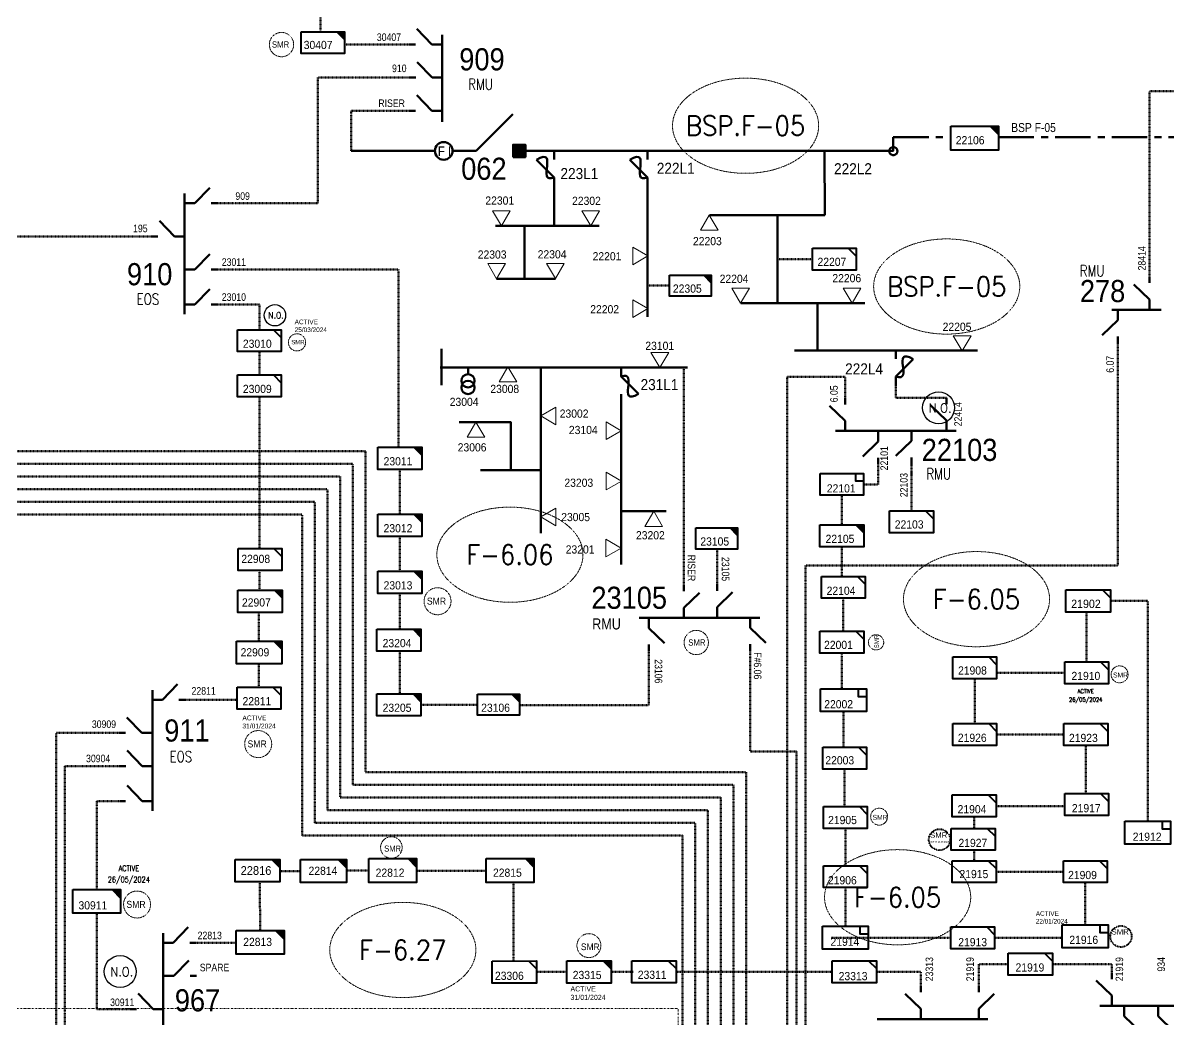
# Model space of a CAD drawing. Header units: metres. Extents: x 65984 to 144644, y -19036 to 23726.
# Drawn here: x 123462 to 123979, y 21464 to 21915 of the extents above; entities that cross this region are included whole.
import ezdxf
from ezdxf.enums import TextEntityAlignment as Align

# ---------------------------------------------------------------- set-up
doc = ezdxf.new("R2010")
doc.units = ezdxf.units.M
doc.header["$MEASUREMENT"] = 0
for name, pattern in [('( Center )', [2, 1.25, -0.25, 0.25, -0.25]), ('DGN Style 3', [0.013877, 0, -0.013877]), ('DGN Style 4', [1.6, 0.8, -0.4, 0, -0.4])]:
    doc.linetypes.add(name, pattern=pattern)
doc.layers.get('0').update_dxf_attribs({"color": 95, "lineweight": 40})
for name, color, linetype, lineweight in [('ABS', 7, 'Continuous', 40), ('ABS NUMBER', 112, 'Continuous', 30), ('d_eos', 111, 'Continuous', 40), ('d_eos no', 121, 'Continuous', 40), ('d_fco', 5, 'Continuous', 40), ('d_fco text', 95, 'Continuous', 40), ('d_oh branch', 94, 'Continuous', 40), ('d_switch', 95, 'Continuous', 40), ('d_tf', 1, 'Continuous', 40), ('d_tf no', 6, 'Continuous', 40), ('d_tf_200', 1, 'Continuous', 40), ('d_ug cable', 95, 'Continuous', 40), ('d_ug main line', 95, 'Continuous', 40), ('d_unit sub', 7, 'Continuous', 40), ('EARTH FAULT INDICATOR', 95, 'Continuous', 40), ('fedr no', 95, 'Continuous', 40), ('Level 37', 7, 'Continuous', 0), ('O H MAIN FEEDER', 4, 'Continuous', 100), ('SW N O', 114, 'Continuous', 30)]:
    doc.layers.add(name, color=color, linetype=linetype, lineweight=lineweight)
doc.styles.add('NASKHF', font='naskhf.shx', dxfattribs={"height": 8})
doc.styles.get("Standard").update_dxf_attribs({"font": 'txt.shx'})
doc.styles.add('Style-Andalus', font='andlso.ttf')
doc.styles.add('Style-Arial', font='arial.ttf')
doc.styles.add('Style-ENGINEERING', font='ENGINEERING.shx')
doc.styles.add('Style-msdefault', font='msdefault.shx')
doc.styles.add('Style-STANDARD', font='STANDARD.shx')

# ---------------------------------------------------------------- blocks, each defined once
blk = doc.blocks.new('FUSE01')
at = {"color": 0, "linetype": 'ByBlock', "lineweight": -2}
blk.add_line((0, -17.15), (0, -22.55), dxfattribs=at)
at = {"color": 0, "linetype": 'ByBlock', "lineweight": -2, "flags": 128}
blk.add_lwpolyline([(0, 0.05), (0, -5.75), (-11.2, -16.95)], dxfattribs=at)
at = {"color": 0, "linetype": 'ByBlock', "lineweight": -2}
blk.add_open_spline([(-11.2, -16.95), (3.4, -25.35), (-11.6, -1.35), (0, -5.75)], degree=3, dxfattribs=at)
blk = doc.blocks.new('ABS2_1_1')
at = {"color": 0, "linetype": 'ByBlock', "lineweight": -2, "ltscale": 500}
for q in [(-29900, 43500), (0, 0)]:
    blk.add_line((0, 13600), q, dxfattribs=at)
at = {"color": 0, "linetype": 'ByBlock', "lineweight": -2, "ltscale": 500, "flags": 128}
for points in [[(5000, 43600), (-5000, 43600), (-5000, 53600), (5000, 53600)], [(3791, 49653), (3791, 49653), (3791, 49653)]]:
    blk.add_lwpolyline(points, close=True, dxfattribs=at)
at = {"color": 0, "linetype": 'ByBlock', "lineweight": -2, "ltscale": 500}
for points in [[(5000, 43600), (-5000, 43600), (5000, 53600), (-5000, 53600)], [(3791, 49653), (3791, 49653), (3791, 49653)]]:
    blk.add_solid(points, dxfattribs=at)
blk = doc.blocks.new('TF3')
at = {"color": 0, "linetype": 'ByBlock', "lineweight": -2}
for p, q in [((11.3, 9), (18.3, 9)), ((18.3, 9), (18.3, 2))]:
    blk.add_line(p, q, dxfattribs=at)
at = {"color": 0, "linetype": 'ByBlock', "lineweight": -2, "flags": 128}
blk.add_lwpolyline([(18.3, 2), (11.3, 2), (11.3, 9)], dxfattribs=at)
at = {"color": 0, "linetype": 'ByBlock', "lineweight": -2}
blk.add_3dface([(-21.7, 9), (18.3, 9), (18.3, -11), (-21.7, -11)], dxfattribs=at)
blk = doc.blocks.new('TF_8')
at = {"color": 0, "linetype": 'ByBlock', "lineweight": -2}
blk.add_line((6.3, 4.95), (9.9, 1.35), dxfattribs=at)
blk.add_3dface([(-10.1, 4.95), (9.9, 4.95), (9.9, -5.05), (-10.1, -5.05)], dxfattribs=at)
blk = doc.blocks.new('TFU_25')
at = {"layer": 'd_tf_200', "color": 7, "linetype": 'Continuous', "lineweight": 53}
blk.add_line((0, 10), (0, 0), dxfattribs=at)
at = {"layer": 'd_tf_200', "color": 7, "linetype": 'Continuous', "lineweight": 53, "extrusion": (0, 0, -1)}
for centre in [(0, 30), (0, 20)]:
    blk.add_circle(centre, 10, dxfattribs=at)
blk = doc.blocks.new('SS')
at = {"color": 0, "linetype": 'ByBlock', "lineweight": -2, "flags": 128}
blk.add_lwpolyline([(6.95, 4.25), (10.45, 4.25), (10.45, 0.75)], close=True, dxfattribs=at)
at = {"color": 0, "linetype": 'ByBlock', "lineweight": -2, "extrusion": (0, 0, -1)}
blk.add_solid([(-6.95, 4.25), (-10.45, 4.25), (-10.45, 0.75)], dxfattribs=at)
at = {"color": 0, "linetype": 'ByBlock', "lineweight": -2}
blk.add_3dface([(-9.55, 4.25), (10.45, 4.25), (10.45, -5.75), (-9.55, -5.75)], dxfattribs=at)
blk = doc.blocks.new('exist.us-1000kva')
at = {"color": 0, "linetype": 'ByBlock', "lineweight": -2, "flags": 128}
blk.add_lwpolyline([(39.99, 12.92), (32.8, 20), (40, 20)], close=True, dxfattribs=at)
at = {"color": 0, "linetype": 'ByBlock', "lineweight": -2, "extrusion": (0, 0, -1)}
blk.add_solid([(-39.99, 12.92), (-32.8, 20), (-40, 20)], dxfattribs=at)
at = {"color": 0, "linetype": 'ByBlock', "lineweight": -2, "xscale": 2, "yscale": 2}
blk.add_blockref('TF_8', (20.2, 10.1), dxfattribs=at)
blk = doc.blocks.new('*U908')
at = {"layer": 'EARTH FAULT INDICATOR', "color": 7, "linetype": 'Continuous', "lineweight": 100}
blk.add_circle((0.02, 0.13), 4, dxfattribs=at)
at = {"layer": 'EARTH FAULT INDICATOR', "color": 7, "lineweight": 140, "style": 'Style-Andalus', "width": 0.9}
blk.add_text('F I', height=4.234, dxfattribs=at).set_placement((-2.61, 2.11), align=Align.TOP_LEFT)
blk = doc.blocks.new('*U679')
at = {"layer": 'd_fco', "color": 7, "linetype": 'Continuous', "lineweight": 100}
blk.add_line((-4.6, 4.21), (-10.13, 4.21), dxfattribs=at)
at = {"layer": 'd_fco', "color": 7, "linetype": 'Continuous', "lineweight": 100, "extrusion": (0, 0, -1), "flags": 128}
blk.add_lwpolyline([(-13.02, 4.21), (-7.07, 4.21), (4.4, -7.26)], dxfattribs=at)
at = {"layer": 'd_fco', "color": 7, "linetype": 'Continuous', "lineweight": 100}
blk.add_open_spline([(-4.4, -7.26), (-13, 7.69), (11.58, -7.67), (7.07, 4.21)], degree=3, dxfattribs=at)
blk = doc.blocks.new('*U892')
at = {"layer": 'SW N O', "color": 3}
blk.add_circle((0, 0), 16.8, dxfattribs=at)
at = {"layer": 'SW N O', "color": 3, "style": 'Style-STANDARD'}
blk.add_text('N.O.', height=9.6, dxfattribs=at).set_placement((1.7, -0.2), align=Align.MIDDLE_CENTER)
blk = doc.blocks.new('*U1002')
at = {"layer": 'SW N O', "color": 3, "ltscale": 0.426762}
blk.add_circle((-0.02, 0), 4.83, dxfattribs=at)
at = {"layer": 'SW N O', "color": 3, "style": 'Style-STANDARD'}
blk.add_text('N.O.', height=2.753, dxfattribs=at).set_placement((0.47, -0.05), align=Align.MIDDLE_CENTER)
blk = doc.blocks.new('*U1342')
at = {"layer": 'SW N O', "color": 3, "ltscale": 0.498271}
blk.add_circle((0, 0), 16.8, dxfattribs=at)
at = {"layer": 'SW N O', "color": 3, "style": 'Style-STANDARD'}
blk.add_text('N.O.', height=9.6, dxfattribs=at).set_placement((1.7, -0.2), align=Align.MIDDLE_CENTER)
blk = doc.blocks.new('TRA1_485')
at = {"layer": 'd_tf', "color": 7, "linetype": 'Continuous', "lineweight": 0, "ltscale": 0.000361644, "flags": 128}
blk.add_lwpolyline([(9.9, -17), (-0.1, 0), (-10.1, -17)], close=True, dxfattribs=at)
blk = doc.blocks.new('TRA1_484')
at = {"layer": 'd_tf', "color": 7, "linetype": 'Continuous', "lineweight": 0, "ltscale": 0.000361644, "xscale": 1.000046564039522, "yscale": 1.000046564039522, "zscale": 1.000046564039522, "rotation": 180}
blk.add_blockref('TRA1_485', (0, 0), dxfattribs=at)
blk = doc.blocks.new('*U3828')
at = {"color": 2, "linetype": 'DGN Style 3'}
blk.add_circle((0, 0), 40.1, dxfattribs=at)
at = {"color": 1, "style": 'Style-ENGINEERING', "width": 1.09375}
blk.add_text('SMR', height=20.04, dxfattribs=at).set_placement((29.5, 7.3), align=Align.RIGHT)
at = {"color": 7, "true_color": 0xffffff, "insert": (-35.1, -5.1), "char_height": 5.833, "width": 324.554, "attachment_point": 1}
blk.add_mtext('\\fCalibri|b0|i0|c178178|p39;ACTIVE 18.09.2023\\P', dxfattribs=at)
blk = doc.blocks.new('*U3830')
at = {"color": 2, "linetype": 'DGN Style 3'}
blk.add_circle((0, 0), 40.1, dxfattribs=at)
at = {"color": 1, "style": 'Style-ENGINEERING', "width": 1.09375}
blk.add_text('SMR', height=20.04, dxfattribs=at).set_placement((29.5, 7.3), align=Align.RIGHT)

msp = doc.modelspace()

# ---------------------------------------------------------------- linework, layer by layer
at = {"color": 7, "linetype": '( Center )', "lineweight": 140, "ltscale": 24.598225}
msp.add_line((123855.3, 21856.72), (123855.3, 21862.86), dxfattribs=at)
msp.add_circle((123855.32, 21856.62), 1.84, dxfattribs=at)
at = {"layer": 'd_eos', "color": 7, "linetype": 'Continuous', "lineweight": 211, "ltscale": 0.478599}
for p, q in [((123646.8, 21904.84), (123640.01, 21911.84)), ((123651.45, 21869.85), (123651.45, 21909.18)), ((123639.36, 21904.84), (123636.54, 21904.84)), ((123651.45, 21904.84), (123646.8, 21904.84)), ((123646.9, 21889.84), (123640.11, 21896.84)), ((123639.46, 21889.84), (123636.64, 21889.84)), ((123651.55, 21889.84), (123646.9, 21889.84)), ((123646.8, 21874.85), (123640.01, 21881.85)), ((123639.36, 21874.85), (123636.54, 21874.85)), ((123651.45, 21874.85), (123646.8, 21874.85)), ((123534.99, 21782.9), (123534.99, 21837.42)), ((123539.64, 21833.07), (123546.44, 21840.07)), ((123534.99, 21833.07), (123539.64, 21833.07)), ((123547.08, 21833.07), (123549.91, 21833.07)), ((123530.45, 21818.08), (123523.65, 21825.08)), ((123523, 21818.08), (123520.18, 21818.08)), ((123535.09, 21818.07), (123530.45, 21818.08)), ((123539.64, 21803.08), (123546.43, 21810.08)), ((123534.99, 21803.08), (123539.64, 21803.08)), ((123547.08, 21803.08), (123549.91, 21803.08)), ((123539.64, 21787.27), (123546.43, 21794.27)), ((123534.99, 21787.27), (123539.64, 21787.27)), ((123547.08, 21787.27), (123549.91, 21787.27)), ((123833.54, 21742.2), (123833.54, 21745.02)), ((123879.34, 21742.31), (123879.34, 21745.13)), ((123833.54, 21734.76), (123826.54, 21741.55)), ((123879.34, 21734.87), (123872.34, 21741.66)), ((123833.54, 21730.11), (123833.54, 21734.76)), ((123879.34, 21730.22), (123879.34, 21734.87)), ((123883.71, 21730.22), (123829.2, 21730.22)), ((123848.54, 21730.12), (123848.54, 21725.47)), ((123863.53, 21730.32), (123863.53, 21725.67)), ((123848.54, 21725.47), (123841.54, 21718.68)), ((123863.53, 21725.67), (123856.53, 21718.88)), ((123848.54, 21718.03), (123848.54, 21715.21)), ((123863.53, 21718.23), (123863.53, 21715.41)), ((123529.89, 21498.96), (123536.69, 21505.96)), ((123525.24, 21498.96), (123529.89, 21498.96)), ((123525.35, 21448.79), (123525.35, 21503.31)), ((123537.33, 21498.96), (123540.16, 21498.96)), ((123530.1, 21483.97), (123536.9, 21490.97)), ((123525.45, 21483.97), (123530.1, 21483.97)), ((123537.54, 21483.97), (123540.37, 21483.97)), ((123520.81, 21468.97), (123514.01, 21475.97)), ((123513.36, 21468.97), (123510.54, 21468.97)), ((123525.45, 21468.97), (123520.81, 21468.97))]:
    msp.add_line(p, q, dxfattribs=at)
at = {"layer": 'd_eos', "color": 6, "linetype": 'Continuous', "lineweight": 211, "ltscale": 0.638341}
for p, q in [((123971.07, 21797.04), (123971.07, 21799.87)), ((123971.07, 21789.6), (123964.06, 21796.39)), ((123971.07, 21784.95), (123971.07, 21789.6)), ((123954.07, 21784.95), (123976.44, 21784.95)), ((123956.73, 21784.95), (123956.73, 21780.3)), ((123956.73, 21780.3), (123949.73, 21773.5)), ((123956.73, 21772.85), (123956.73, 21770.03))]:
    msp.add_line(p, q, dxfattribs=at)
at = {"layer": 'd_eos', "color": 2, "linetype": 'Continuous', "lineweight": 211, "ltscale": 0.478599}
for p, q in [((123760.71, 21657.76), (123760.71, 21660.58)), ((123775.7, 21657.96), (123775.7, 21660.78)), ((123760.71, 21650.32), (123767.71, 21657.11)), ((123775.7, 21650.52), (123782.7, 21657.31)), ((123760.71, 21645.67), (123760.71, 21650.32)), ((123775.7, 21645.87), (123775.7, 21650.52)), ((123740.53, 21645.77), (123795.04, 21645.77)), ((123744.9, 21645.77), (123744.9, 21641.12)), ((123790.7, 21645.88), (123790.7, 21641.23)), ((123744.9, 21641.12), (123751.9, 21634.33)), ((123790.7, 21641.23), (123797.7, 21634.44)), ((123744.9, 21633.68), (123744.9, 21630.86)), ((123790.7, 21633.79), (123790.7, 21630.97))]:
    msp.add_line(p, q, dxfattribs=at)
at = {"layer": 'd_eos', "color": 6, "linetype": 'Continuous', "lineweight": 211, "ltscale": 0.478599}
for p, q in [((123520.48, 21558.57), (123520.48, 21613.08)), ((123525.01, 21608.74), (123531.81, 21615.74)), ((123520.37, 21608.74), (123525.01, 21608.74)), ((123532.46, 21608.74), (123535.28, 21608.74)), ((123515.73, 21593.74), (123508.93, 21600.74)), ((123508.29, 21593.74), (123505.46, 21593.74)), ((123520.38, 21593.74), (123515.73, 21593.74)), ((123515.93, 21578.75), (123509.13, 21585.75)), ((123508.49, 21578.75), (123505.66, 21578.75)), ((123520.58, 21578.75), (123515.93, 21578.75)), ((123515.83, 21562.94), (123509.03, 21569.94)), ((123508.39, 21562.94), (123505.56, 21562.94)), ((123520.48, 21562.94), (123515.83, 21562.94))]:
    msp.add_line(p, q, dxfattribs=at)
at = {"layer": 'd_eos', "color": 59, "linetype": 'Continuous', "lineweight": 211, "ltscale": 0.638341}
for p, q in [((123954.05, 21482.5), (123954.05, 21485.33)), ((123867.75, 21476.56), (123867.75, 21479.39)), ((123893.95, 21476.57), (123893.95, 21479.39)), ((123954.05, 21475.06), (123947.05, 21481.85)), ((123867.74, 21469.12), (123860.74, 21475.92)), ((123893.95, 21469.12), (123900.96, 21475.92)), ((123954.05, 21470.41), (123954.05, 21475.06)), ((123867.74, 21464.47), (123867.74, 21469.12)), ((123893.95, 21464.47), (123893.95, 21469.12)), ((123984.3, 21470.41), (123948.64, 21470.41)), ((123959.69, 21470.4), (123959.69, 21465.75)), ((123975, 21470.4), (123975, 21465.75)), ((123897.99, 21464.47), (123848.04, 21464.47)), ((123959.69, 21465.75), (123966.69, 21458.96)), ((123975, 21465.75), (123982, 21458.96))]:
    msp.add_line(p, q, dxfattribs=at)
at = {"layer": 'd_oh branch', "color": 7, "linetype": 'Continuous', "lineweight": 100}
for p, q in [((123824.26, 21856.72), (123824.38, 21827.73)), ((123744.21, 21840.52), (123744.22, 21781.69)), ((123824.38, 21827.73), (123772.21, 21827.73)), ((123702.05, 21822.85), (123675.52, 21822.85)), ((123688.58, 21798.96), (123702.66, 21798.96)), ((123802.91, 21787.89), (123842.38, 21787.89)), ((123651.19, 21767.21), (123651.19, 21750.94)), ((123810.71, 21766.55), (123893.38, 21766.55)), ((123650.54, 21758.84), (123762.26, 21758.84)), ((123696, 21758.84), (123696, 21683.99)), ((123732.34, 21743), (123732.34, 21669.79)), ((123696, 21712.48), (123668.82, 21712.48)), ((123732.57, 21693.88), (123752.68, 21693.88))]:
    msp.add_line(p, q, dxfattribs=at)
at = {"layer": 'd_oh branch', "color": 7, "linetype": 'Continuous', "lineweight": 100, "flags": 128}
for points in [[(123702.04, 21840.52), (123702.04, 21822.85), (123722.38, 21822.85)], [(123802.94, 21827.73), (123802.94, 21787.9), (123786.38, 21787.9)], [(123688.58, 21822.85), (123688.58, 21798.96)], [(123688.58, 21798.96), (123676.06, 21798.96)], [(123821.13, 21787.89), (123821.13, 21766.55)], [(123682.41, 21712.48), (123682.41, 21734.2), (123659.06, 21734.2)]]:
    msp.add_lwpolyline(points, dxfattribs=at)
at = {"layer": 'd_ug cable', "color": 7, "linetype": 'DGN Style 3', "lineweight": 100}
for p, q in [((123636.54, 21904.84), (123607.3, 21904.84)), ((123632.3, 21712.79), (123632.3, 21692.55)), ((123632.3, 21682.55), (123632.3, 21666.77)), ((123632.3, 21640.68), (123632.3, 21656.76)), ((123632.3, 21611.48), (123632.3, 21630.67))]:
    msp.add_line(p, q, dxfattribs=at)
at = {"layer": 'd_ug cable', "color": 7, "linetype": 'DGN Style 3', "lineweight": 106}
for p, q in [((123802.94, 21807.81), (123818.74, 21807.81)), ((123754.1, 21795.85), (123744.22, 21795.85)), ((123760.71, 21660.58), (123760.71, 21758.84)), ((123775.7, 21660.78), (123775.7, 21676.85)), ((123832.05, 21677.76), (123832.05, 21664.46)), ((123942.65, 21625.84), (123942.65, 21648.28)), ((123832.05, 21629.81), (123832.05, 21613.7)), ((123892.14, 21597.98), (123892.14, 21618.19)), ((123932.51, 21593.04), (123902.02, 21593.04)), ((123833.28, 21577.37), (123833.28, 21560.52)), ((123891.85, 21550.65), (123891.85, 21556.21)), ((123925.98, 21560.59), (123901.74, 21560.59)), ((123932.51, 21560.59), (123925.98, 21560.59)), ((123891.85, 21536), (123891.85, 21540.76)), ((123932.22, 21531.06), (123901.74, 21531.06)), ((123833.64, 21523.9), (123833.64, 21506.38)), ((123901.11, 21501.21), (123931.68, 21501.21))]:
    msp.add_line(p, q, dxfattribs=at)
at = {"layer": 'd_ug cable', "color": 6, "linetype": 'DGN Style 3', "lineweight": 100}
for p, q in [((123568.82, 21755.52), (123568.82, 21766.06)), ((123568.82, 21745.63), (123568.82, 21677.17)), ((123568.82, 21666.96), (123568.82, 21658.22)), ((123568.65, 21647.97), (123568.6, 21635.25)), ((123568.65, 21614.43), (123568.65, 21624.78))]:
    msp.add_line(p, q, dxfattribs=at)
at = {"layer": 'd_ug cable', "color": 59, "linetype": 'DGN Style 3', "lineweight": 106}
msp.add_line((123671.35, 21531.44), (123639.88, 21531.44), dxfattribs=at)
at = {"layer": 'd_ug cable', "color": 7, "linetype": 'DGN Style 3', "lineweight": 100, "flags": 128}
for points in [[(123596.45, 21910.48), (123596.45, 21926.54), (123583.79, 21926.54)], [(123636.64, 21889.84), (123595.22, 21889.84), (123595.22, 21833.07), (123549.91, 21833.07)], [(123610.27, 21856.73), (123610.27, 21874.85), (123636.54, 21874.85)], [(123447.98, 21830.14), (123447.98, 21818.08), (123520.18, 21818.08)], [(123549.91, 21803.08), (123631.73, 21803.08), (123631.73, 21722.82)], [(123549.91, 21787.27), (123568.82, 21787.27), (123568.82, 21775.94)], [(123833.54, 21745.02), (123833.54, 21754.66), (123807.4, 21754.66), (123807.4, 20798.39), (124191.74, 20798.39), (124191.74, 20415.29)], [(123090.61, 21581.95), (123061.99, 21581.95), (123061.99, 21692.39), (123588.1, 21692.39), (123588.1, 21547.38), (123760.1, 21547.38), (123760.1, 20765.41), (124590.64, 20765.41), (124590.64, 20416.16)], [(124212.33, 20415.29), (124212.33, 20800.97), (123811.63, 20800.97), (123811.63, 21585.35), (123790.7, 21585.35), (123790.7, 21630.97)], [(123495.33, 21523.04), (123495.33, 21562.94), (123505.56, 21562.94)], [(123510.54, 21468.97), (123495.33, 21468.97), (123495.33, 21512.26)]]:
    msp.add_lwpolyline(points, dxfattribs=at)
at = {"layer": 'd_ug cable', "color": 6, "linetype": 'DGN Style 3', "lineweight": 100, "flags": 128}
for points in [[(123985.55, 21883.73), (123971.07, 21883.73), (123971.07, 21799.87)], [(124230.98, 20415.27), (124230.98, 20804.75), (123815.6, 20804.75), (123815.6, 21669.38), (123956.73, 21669.38), (123956.73, 21770.03)], [(123535.28, 21608.74), (123558.77, 21608.74)], [(123505.46, 21593.74), (123476.92, 21593.74), (123476.92, 21365.74)]]:
    msp.add_lwpolyline(points, dxfattribs=at)
at = {"layer": 'd_ug cable', "color": 5, "linetype": 'DGN Style 3', "lineweight": 100, "flags": 128}
for points in [[(123162.36, 21867.8), (123162.36, 21721.06), (123616.77, 21721.06), (123616.77, 21576.05), (123788.77, 21576.05), (123788.77, 20794.08), (124291.26, 20794.08), (124291.26, 20415.02)], [(122874.85, 21623.3), (122848.5, 21623.3), (122848.5, 21698.13), (123593.84, 21698.13), (123593.84, 21553.12), (123765.84, 21553.12), (123765.84, 20771.14), (124610.24, 20771.14), (124610.24, 20416.17)]]:
    msp.add_lwpolyline(points, dxfattribs=at)
at = {"layer": 'd_ug cable', "color": 94, "linetype": 'DGN Style 3', "lineweight": 100, "flags": 128}
msp.add_lwpolyline([(123179.39, 21850.54), (123133.36, 21850.54), (123133.36, 21715.33), (123611.04, 21715.33), (123611.04, 21570.32), (123783.04, 21570.32), (123783.04, 20788.35), (124269.96, 20788.35), (124269.96, 20415.29)], dxfattribs=at)
at = {"layer": 'd_ug cable', "color": 7, "linetype": 'DGN Style 3', "lineweight": 106, "flags": 128}
for points in [[(123879.34, 21745.13), (123856.5, 21745.13), (123856.5, 21750.73)], [(123863.53, 21710.05), (123863.53, 21716.82), (123863.53, 21716.82), (123863.53, 21694.11)], [(123841.87, 21706.05), (123848.54, 21706.05), (123848.54, 21715.21)], [(123832.05, 21701.14), (123832.05, 21687.77)], [(123832.68, 21654.51), (123832.68, 21639.7)], [(123970.27, 21553.85), (123970.27, 21653.45), (123953.53, 21653.45)], [(123744.9, 21630.86), (123744.9, 21606.25), (123686.37, 21606.25)], [(123641.86, 21606.47), (123667.42, 21606.47)], [(123832.8, 21603.36), (123832.8, 21587.25)], [(123942.31, 21566.32), (123942.31, 21588.1)], [(123833.64, 21550.63), (123833.64, 21533.78)], [(123942.02, 21507.03), (123942.02, 21526.12)], [(123827.28, 21501.21), (123881.34, 21501.21)]]:
    msp.add_lwpolyline(points, dxfattribs=at)
at = {"layer": 'd_ug cable', "color": 1, "linetype": 'DGN Style 3', "lineweight": 100, "flags": 128}
msp.add_lwpolyline([(122978.28, 21716.94), (122978.28, 21709.59), (123605.3, 21709.59), (123605.3, 21564.58), (123777.3, 21564.58), (123777.3, 20782.61), (124250.54, 20782.61), (124250.54, 20415.29)], dxfattribs=at)
at = {"layer": 'd_ug cable', "color": 206, "linetype": 'DGN Style 3', "lineweight": 100, "flags": 128}
msp.add_lwpolyline([(122876.26, 21564.79), (122838.68, 21564.79), (122838.68, 21703.86), (123599.57, 21703.86), (123599.57, 21558.85), (123771.57, 21558.85), (123771.57, 20776.88), (124629.66, 20776.88), (124629.66, 20416.18)], dxfattribs=at)
at = {"layer": 'd_ug cable', "color": 131, "linetype": 'DGN Style 3', "lineweight": 106, "flags": 128}
msp.add_lwpolyline([(123902.4, 21620.89), (123932.77, 21620.89)], dxfattribs=at)
at = {"layer": 'd_ug cable', "color": 6, "linetype": 'DGN Style 3', "lineweight": 140, "flags": 128}
msp.add_lwpolyline([(123567.57, 21382.5), (123480.89, 21382.5), (123480.89, 21578.75), (123505.66, 21578.75)], dxfattribs=at)
at = {"layer": 'd_ug cable', "color": 59, "linetype": 'DGN Style 3', "lineweight": 106, "flags": 128}
for points in [[(123578.49, 21531.23), (123587.37, 21531.23)], [(123608.45, 21531.59), (123618.32, 21531.59)], [(123569.23, 21504.39), (123568.96, 21526.48)], [(123683.67, 21490.72), (123683.67, 21526.2)], [(123558.4, 21498.96), (123540.16, 21498.96)], [(123893.95, 21479.39), (123893.95, 21489.28), (123907.24, 21489.28)], [(123927.24, 21489.3), (123954.05, 21489.3), (123954.05, 21485.33)], [(123707.84, 21485.86), (123694.08, 21485.86)], [(123737.71, 21485.86), (123727.77, 21485.86)], [(123827.69, 21485.86), (123757.18, 21485.86)], [(123867.75, 21479.39), (123867.75, 21485.86), (123847.69, 21485.86)]]:
    msp.add_lwpolyline(points, dxfattribs=at)
at = {"layer": 'd_ug cable', "color": 2, "linetype": 'DGN Style 4', "lineweight": 0, "flags": 128}
msp.add_lwpolyline([(124492.72, 20416.07), (124492.72, 20763.18), (124492.72, 20763.35), (123758.05, 20763.35), (123758.05, 21469.21), (122940.41, 21469.21), (122940.41, 21449.02)], dxfattribs=at)
at = {"layer": 'd_ug cable', "color": 1, "linetype": 'DGN Style 3', "lineweight": 13}
for centre, radius in [((123578.83, 21904.73), 5.49), ((123649.35, 21653.25), 6.1), ((123766.27, 21634.6), 5.49), ((123568.3, 21588.71), 6.1), ((123513.56, 21516.23), 6.1)]:
    msp.add_circle(centre, radius, dxfattribs=at)
at = {"layer": 'd_ug cable', "color": 2, "linetype": 'DGN Style 3', "lineweight": 13}
for centre, radius in [((123585.82, 21770.2), 3.89), ((123847.54, 21634.68), 3.45), ((123957.59, 21620.22), 3.83), ((123848.91, 21555.92), 3.83), ((123628.48, 21541.99), 4.87), ((123717.75, 21497.66), 5.41)]:
    msp.add_circle(centre, radius, dxfattribs=at)
at = {"layer": 'd_ug main line', "color": 7, "linetype": '( Center )', "lineweight": 140, "ltscale": 12.802868, "flags": 128}
for points in [[(123855.3, 21862.86), (123881.39, 21862.86)], [(123902.87, 21862.86), (124365.1, 21862.86), (124365.1, 21862.86)]]:
    msp.add_lwpolyline(points, dxfattribs=at)
at = {"layer": 'fedr no', "color": 7, "linetype": 'DGN Style 3', "lineweight": 13}
for centre in [(123788.56, 21868.08), (123879.45, 21795.44), (123682.06, 21674.28)]:
    msp.add_ellipse(centre, major_axis=(33.02, 0), ratio=0.651175, dxfattribs=at)
at = {"layer": 'fedr no', "color": 82, "linetype": 'DGN Style 3', "lineweight": 13, "true_color": 0x1dc70e}
for centre in [(123892.92, 21654.19), (123857.27, 21519.52), (123633.65, 21495.7)]:
    msp.add_ellipse(centre, major_axis=(33.02, 0), ratio=0.651175, dxfattribs=at)
at = {"layer": 'O H MAIN FEEDER', "color": 7, "lineweight": 211, "ltscale": 0.426762}
for p, q in [((123610.27, 21856.73), (123648.12, 21856.73)), ((123656.12, 21856.73), (123661.08, 21856.72)), ((123685.89, 21856.72), (123855.33, 21856.72))]:
    msp.add_line(p, q, dxfattribs=at)

# ---------------------------------------------------------------- block references
at = {"color": 1, "xscale": 0.12, "yscale": 0.12, "zscale": 0.12}
for name, p in [('*U3828', (123876.2, 21545.52)), ('*U3830', (123958.2, 21501.79))]:
    msp.add_blockref(name, p, dxfattribs=at)
at = {"layer": 'ABS', "color": 7, "linetype": 'Continuous', "lineweight": 211, "ltscale": 0.829472, "xscale": 0.000555747191877611, "yscale": 0.000555747191877611, "zscale": 0.0003680335276451397, "rotation": 269.9999999999997}
msp.add_blockref('ABS2_1_1', (123659.27, 21856.72), dxfattribs=at)
at = {"layer": 'd_fco', "color": 7, "linetype": 'Continuous', "lineweight": 100}
for name, p, xscale, yscale, zscale, rotation in [('*U679', (123699.09, 21849.63), 0.6999999999999997, 0.6999999999999997, 0.6999999999999997, 269.9640835135763), ('*U679', (123741.27, 21849.63), 0.6999999999999997, 0.6999999999999997, 0.6999999999999997, 269.9640835135763), ('FUSE01', (123856.5, 21750.76), 0.7, 0.7, 0.2499179648993302, 180.0000000000001), ('FUSE01', (123732.34, 21758.79), 0.7, -0.7, 0.2499179648993302, 180.0000000000001)]:
    msp.add_blockref(name, p, dxfattribs=dict(at, xscale=xscale, yscale=yscale, zscale=zscale, rotation=rotation))
at = {"layer": 'd_tf', "color": 7, "linetype": 'Continuous', "lineweight": 0, "ltscale": 0.000361644, "extrusion": (0, 0, -1), "xscale": 0.4, "yscale": 0.4, "zscale": 0.4}
for p in [(-123678.26, 21822.85), (-123718.59, 21822.85), (-123676.04, 21798.98), (-123702.66, 21799), (-123786.35, 21787.92), (-123836.7, 21787.92)]:
    msp.add_blockref('TRA1_484', p, dxfattribs=at)
at = {"layer": 'd_tf', "color": 7, "linetype": 'Continuous', "lineweight": 0, "ltscale": 0.000361644, "xscale": 0.4, "yscale": 0.4, "zscale": 0.4}
for p, rotation in [((123772.21, 21827.73), 180.0000000000001), ((123744.42, 21809.21), 90.00000000000007), ((123744.42, 21785.4), 90.00000000000007), ((123681.22, 21759.2), 180), ((123696, 21737.04), 270), ((123666.73, 21734.2), 180), ((123732.42, 21707.49), 90.00000000000001), ((123696, 21691.36), 270), ((123747.11, 21693.87), 180)]:
    msp.add_blockref('TRA1_484', p, dxfattribs=dict(at, rotation=rotation))
msp.add_blockref('TRA1_484', (123886.4, 21766.34), dxfattribs=at)
at = {"layer": 'd_tf', "color": 7, "linetype": 'Continuous', "lineweight": 0, "ltscale": 0.000361644, "extrusion": (0, 0, -1)}
for p, xscale, yscale, zscale, rotation in [((-123749.85, 21758.85), 0.4000000000000001, 0.4000000000000001, 0.4000000000000001, 359.9997640995911), ((-123732.35, 21730.29), 0.4, 0.4, 0.4, 270), ((-123732.26, 21677.28), 0.4, 0.4, 0.4, 270)]:
    msp.add_blockref('TRA1_484', p, dxfattribs=dict(at, xscale=xscale, yscale=yscale, zscale=zscale, rotation=rotation))
at = {"layer": 'd_tf no', "color": 131, "linetype": 'Continuous', "lineweight": 40, "xscale": 0.4992119149050219, "yscale": 0.5006341256390261, "zscale": 0.8199408297222128}
msp.add_blockref('exist.us-1000kva', (123707.8, 21480.72), dxfattribs=at)
at = {"layer": 'd_tf_200', "color": 7, "linetype": 'Continuous', "lineweight": 53, "xscale": 0.3, "yscale": 0.3, "zscale": 0.3, "rotation": 179.9999999999999}
msp.add_blockref('TFU_25', (123663.11, 21758.84), dxfattribs=at)
at = {"layer": 'd_unit sub', "color": 2, "linetype": 'Continuous', "lineweight": 40}
for name, p, xscale, yscale, zscale in [('SS', (123597.07, 21906.33), 0.9774759496655391, 0.9774759496655391, 0.212622143282644), ('TF_8', (123568.92, 21771.05), 0.9883391455402426, 0.9883391455402426, 0.212622143282644), ('exist.us-1000kva', (123622.31, 21656.76), 0.4992119149050219, 0.5006341256390261, 0.8199408297222128), ('TF_8', (123832.15, 21634.8), 0.9883391455402426, 0.9883391455402426, 0.212622143282644), ('TF_8', (123942.75, 21620.94), 0.9883391455402426, 0.9883391455402426, 0.212622143282644), ('TF_8', (123833.74, 21555.62), 0.9883391455402426, 0.9883391455402426, 0.212622143282644), ('TF_8', (123891.51, 21545.75), 0.9883391455402426, 0.9883391455402426, 0.212622143282644), ('TF3', (123942.9, 21502.37), 0.5170991744586576, 0.5170991744586576, 0.2499179648993302)]:
    msp.add_blockref(name, p, dxfattribs=dict(at, xscale=xscale, yscale=yscale, zscale=zscale))
at = {"layer": 'd_unit sub', "color": 7, "linetype": 'Continuous', "lineweight": 40}
for name, p, xscale, yscale, zscale in [('SS', (123891.67, 21863.27), 1.076923813877499, 1.076923813877499, 0.212622143282644), ('TF_8', (123828.72, 21807.86), 0.9883391455402426, 0.9883391455402426, 0.212622143282644), ('exist.us-1000kva', (123754.1, 21791.09), 0.4737624333363959, 0.4751121407410903, 0.8199408297222128), ('exist.us-1000kva', (123622.31, 21712.8), 0.4992119149050219, 0.5006341256390261, 0.8199408297222128), ('TF3', (123832.89, 21706.55), 0.4912260974043703, 0.4912260974043703, 0.2499179648993302), ('exist.us-1000kva', (123622.31, 21682.55), 0.4992119149050219, 0.5006341256390261, 0.8199408297222128), ('TF_8', (123863.63, 21689.22), 0.9883391455402426, 0.9883391455402426, 0.212622143282644), ('exist.us-1000kva', (123766.02, 21676.85), 0.4737624333363959, 0.4751121407410903, 0.8199408297222128), ('exist.us-1000kva', (123822.07, 21677.76), 0.4992119149050219, 0.5006341256390261, 0.8199408297222128), ('TF_8', (123832.88, 21659.57), 0.9883391455402426, 0.9883391455402426, 0.212622143282644), ('TF_8', (123943.49, 21653.39), 1.013570229068831, 1.013570229068831, 0.04430401229782311), ('exist.us-1000kva', (123621.89, 21630.67), 0.4992119149050219, 0.5006341256390261, 0.8199408297222128), ('TF_8', (123892.24, 21623.18), 0.9883391455402426, 0.9883391455402426, 0.212622143282644), ('TF3', (123833.68, 21609.05), 0.5170991744586576, 0.5170991744586576, 0.2499179648993302), ('exist.us-1000kva', (123621.89, 21601.46), 0.4992119149050219, 0.5006341256390261, 0.8199408297222128), ('exist.us-1000kva', (123667.42, 21601.72), 0.4737624333363959, 0.4751121407410903, 0.8199408297222128), ('TF_8', (123892.24, 21593.09), 0.9883391455402426, 0.9883391455402426, 0.212622143282644), ('TF_8', (123942.41, 21593.09), 0.9883391455402426, 0.9883391455402426, 0.212622143282644), ('TF_8', (123833.38, 21582.36), 0.9883391455402426, 0.9883391455402426, 0.212622143282644), ('TF_8', (123942.75, 21561.43), 0.9883391455402426, 0.9883391455402426, 0.212622143282644), ('TF_8', (123891.95, 21560.84), 0.9883391455402426, 0.9883391455402426, 0.212622143282644), ('TF3', (123971.15, 21549.2), 0.5170991744586576, 0.5170991744586576, 0.2499179648993302), ('TF_8', (123891.95, 21531.11), 0.9883391455402426, 0.9883391455402426, 0.212622143282644), ('TF_8', (123942.21, 21531.11), 0.9883391455402426, 0.9883391455402426, 0.212622143282644), ('TF_8', (123833.74, 21528.89), 0.9883391455402426, 0.9883391455402426, 0.212622143282644), ('TF3', (123834.52, 21501.73), 0.5170991744586576, 0.5170991744586576, 0.2499179648993302), ('TF_8', (123891.33, 21501.26), 0.9883391455402426, 0.9883391455402426, 0.212622143282644)]:
    msp.add_blockref(name, p, dxfattribs=dict(at, xscale=xscale, yscale=yscale, zscale=zscale))
at = {"layer": 'd_unit sub', "color": 6, "linetype": 'Continuous', "lineweight": 40, "xscale": 0.9883391455402426, "yscale": 0.9883391455402426, "zscale": 0.212622143282644}
for p in [(123568.92, 21750.63), (123569.16, 21672.16)]:
    msp.add_blockref('TF_8', p, dxfattribs=at)
at = {"layer": 'd_unit sub', "color": 6, "linetype": 'Continuous', "lineweight": 40, "rotation": 359.9999999999999}
for p, xscale, yscale, zscale in [((123568.65, 21653.98), 0.999671859597321, 0.999671859597321, 0.2499179648993302), ((123568.31, 21630.9), 1.023850760544195, 1.023850760544195, 0.2249261684093972)]:
    msp.add_blockref('SS', p, dxfattribs=dict(at, xscale=xscale, yscale=yscale, zscale=zscale))
at = {"layer": 'd_unit sub', "color": 131, "linetype": 'Continuous', "lineweight": 40, "xscale": 0.9883391455402426, "yscale": 0.9883391455402426, "zscale": 0.212622143282644}
msp.add_blockref('TF_8', (123568.75, 21609.54), dxfattribs=at)
at = {"layer": 'd_unit sub', "color": 59, "linetype": 'Continuous', "lineweight": 40}
for name, p, xscale, yscale, zscale, rotation in [('exist.us-1000kva', (123557.82, 21526.48), 0.5061658362131515, 0.5061658362131515, 0.485029871836432, 359.9999999999999), ('exist.us-1000kva', (123587.37, 21526.18), 0.5209718589803075, 0.5209718589803075, 0.5389220798182578, 359.9999999999999), ('exist.us-1000kva', (123618.32, 21526.2), 0.5389220798182578, 0.5389220798182578, 0.5389220798182578, 359.9999999999999), ('exist.us-1000kva', (123671.35, 21526.2), 0.5389220798182578, 0.5389220798182578, 0.5389220798182578, 359.9999999999999), ('exist.us-1000kva', (123558.4, 21493.73), 0.5389220798182578, 0.5389220798182578, 0.5389220798182578, 359.9999999999999), ('TF_8', (123917.34, 21489.34), 0.9996718595973229, 0.9996718595973229, 0.2499179648993302, 0.03999999999997191), ('TF_8', (123684.19, 21485.77), 0.9996718595973229, 0.9996718595973229, 0.2499179648993302, 0.03999999999997191), ('TF_8', (123747.28, 21485.9), 0.9996718595973229, 0.9996718595973229, 0.2499179648993302, 0.03999999999997191), ('TF_8', (123837.79, 21485.9), 0.9996718595973229, 0.9996718595973229, 0.2499179648993302, 0.03999999999997191)]:
    msp.add_blockref(name, p, dxfattribs=dict(at, xscale=xscale, yscale=yscale, zscale=zscale, rotation=rotation))
at = {"layer": 'd_unit sub', "color": 2, "linetype": 'Continuous', "lineweight": 40, "xscale": 0.5389220798182578, "yscale": 0.5389220798182578, "zscale": 0.5389220798182578, "rotation": 359.9999999999999}
msp.add_blockref('exist.us-1000kva', (123484.55, 21512.26), dxfattribs=at)
at = {"layer": 'EARTH FAULT INDICATOR', "color": 7, "linetype": 'Continuous', "lineweight": 100}
msp.add_blockref('*U908', (123652.1, 21856.59), dxfattribs=at)
at = {"layer": 'SW N O', "color": 3}
msp.add_blockref('*U1002', (123575.85, 21782.45), dxfattribs=at)
at = {"layer": 'SW N O', "color": 3, "xscale": 0.4295531767636698, "yscale": 0.4295531767636698, "zscale": 0.4295531767636698}
for name, p in [('*U1342', (123875.78, 21740.66)), ('*U892', (123505.93, 21485.93))]:
    msp.add_blockref(name, p, dxfattribs=at)

# ---------------------------------------------------------------- texts
at = {"layer": 'ABS NUMBER', "color": 7, "lineweight": 140, "style": 'Style-Arial', "width": 0.88}
msp.add_text('062', height=10, dxfattribs=at).set_placement((123660.04, 21853.65), align=Align.TOP_LEFT)
at = {"layer": 'd_eos no', "color": 6, "linetype": 'Continuous', "lineweight": 140, "style": 'Style-Arial', "width": 0.88}
msp.add_text('278', height=10, dxfattribs=at).set_placement((123939.64, 21798.4), align=Align.TOP_LEFT)
at = {"layer": 'd_fco text', "color": 7, "linetype": 'Continuous', "lineweight": 70, "style": 'Style-msdefault', "width": 0.92}
for s, p in [('222L1', (123748.44, 21851.35)), ('222L2', (123828.54, 21851.15)), ('223L1', (123704.89, 21848.97)), ('222L4', (123833.55, 21760.72)), ('231L1', (123741.1, 21753.62))]:
    msp.add_text(s, height=5, dxfattribs=at).set_placement(p, align=Align.TOP_LEFT)
at = {"layer": 'd_switch', "color": 7, "linetype": 'Continuous', "lineweight": 30, "style": 'Style-msdefault', "width": 0.857143}
msp.add_text('BSP F-05', height=4.057, dxfattribs=at).set_placement((123908.61, 21869.28), align=Align.TOP_LEFT)
at = {"layer": 'd_switch', "color": 131, "linetype": 'Continuous', "lineweight": 30, "style": 'Style-ENGINEERING', "width": 0.857143}
msp.add_text('28414', height=3.43, rotation=90, dxfattribs=at).set_placement((123965.93, 21813.64), align=Align.TOP_RIGHT)
at = {"layer": 'd_switch', "color": 6, "linetype": 'Continuous', "lineweight": 30, "style": 'Style-ENGINEERING', "width": 0.857143}
msp.add_text('6.07', height=3.43, rotation=90, dxfattribs=at).set_placement((123951.57, 21756.48), align=Align.TOP_LEFT)
at = {"layer": 'd_tf no', "color": 2, "linetype": 'Continuous', "lineweight": 40, "style": 'Style-msdefault', "width": 0.945946}
for s, p in [('30407', (123588.87, 21906.43)), ('23013', (123624.96, 21662.28)), ('22001', (123824.02, 21635.39)), ('21910', (123935.83, 21621.35)), ('21905', (123825.85, 21556.25)), ('21927', (123884.76, 21545.92))]:
    msp.add_text(s, height=3.7, dxfattribs=at).set_placement(p, align=Align.TOP_LEFT)
at = {"layer": 'd_tf no', "color": 7, "linetype": 'Continuous', "lineweight": 40, "style": 'Style-msdefault', "width": 0.945946}
for s, height, p in [('22106', 3.7, (123883.54, 21863.39)), ('22203', 3.7, (123764.78, 21817.8)), ('22303', 3.7, (123667.51, 21811.75)), ('22304', 3.7, (123694.6, 21811.84)), ('22201', 3.7, (123719.42, 21810.95)), ('22207', 3.7, (123821.06, 21808.44)), ('22204', 3.7, (123776.84, 21800.78)), ('22206', 3.7, (123827.78, 21801.06)), ('22305', 3.7, (123755.72, 21796.36)), ('22202', 3.7, (123718.36, 21787.01)), ('22205', 3.7, (123877.61, 21779.1)), ('23008', 3.7, (123673.2, 21751.03)), ('23004', 3.7, (123654.85, 21745.18)), ('23002', 3.7, (123704.55, 21739.87)), ('23104', 3.7, (123708.7, 21732.48)), ('23006', 3.7, (123658.45, 21724.63)), ('23011', 3.7, (123624.96, 21718.33)), ('23203', 3.7, (123706.67, 21708.64)), ('22101', 3.7, (123825.27, 21706.09)), ('23005', 3.7, (123705.23, 21693.14)), ('23012', 3.7, (123624.96, 21688.08)), ('23202', 3.7, (123739.02, 21684.91)), ('22103', 3.7, (123855.97, 21689.8)), ('23105', 3.7, (123768.11, 21682.1)), ('22105', 3.7, (123824.71, 21683.29)), ('23201', 3.7, (123707.27, 21678.5)), ('22104', 3.7, (123825.18, 21659.84)), ('21902', 3.794, (123935.71, 21653.97)), ('23204', 3.7, (123624.53, 21636.19)), ('21908', 3.7, (123884.57, 21623.82)), ('22002', 3.7, (123824.1, 21608.58)), ('23205', 3.7, (123624.53, 21606.99)), ('23106', 3.7, (123669.05, 21606.99)), ('21926', 3.7, (123884.48, 21593.42)), ('21923', 3.7, (123934.7, 21593.35)), ('22003', 3.7, (123824.6, 21583.24)), ('21904', 3.7, (123884.37, 21561.13)), ('21917', 3.7, (123936, 21561.6)), ('21912', 3.7, (123963.51, 21548.71)), ('21915', 3.7, (123885.22, 21531.85)), ('21909', 3.7, (123934.31, 21531.41)), ('21906', 3.7, (123825.77, 21529.03)), ('21914', 3.7, (123826.93, 21501.27)), ('21913', 3.7, (123884.66, 21501.09))]:
    msp.add_text(s, height=height, dxfattribs=at).set_placement(p, align=Align.TOP_LEFT)
for s, p in [('22301', (123670.95, 21832.43)), ('22302', (123710.13, 21832.31))]:
    msp.add_text(s, height=3.7, dxfattribs=at).set_placement(p)
at = {"layer": 'd_tf no', "color": 121, "linetype": 'Continuous', "lineweight": 40, "style": 'Style-msdefault', "width": 0.945946}
for s, p in [('23010', (123561.38, 21771.45)), ('21916', (123934.87, 21502.13))]:
    msp.add_text(s, height=3.7, dxfattribs=at).set_placement(p, align=Align.TOP_LEFT)
at = {"layer": 'd_tf no', "color": 1, "linetype": 'Continuous', "lineweight": 40, "style": 'Style-msdefault', "width": 0.945946}
for height, p in [(1.966, (123583.26, 21771.3)), (2.224, (123954.61, 21621.03)), (2.224, (123845.93, 21556.73))]:
    msp.add_text('SMR', height=height, dxfattribs=at).set_placement(p, align=Align.TOP_LEFT)
at = {"layer": 'd_tf no', "color": 7, "linetype": 'Continuous', "lineweight": 40, "style": 'Style-msdefault', "width": 0.945946}
msp.add_text('23101', height=3.7, rotation=0.0002, dxfattribs=at).set_placement((123743.25, 21766.81))
at = {"layer": 'd_tf no', "color": 6, "linetype": 'Continuous', "lineweight": 40, "style": 'Style-msdefault', "width": 0.945946}
for s, p in [('23009', (123561.38, 21751.03)), ('22908', (123560.67, 21674.25))]:
    msp.add_text(s, height=3.7, dxfattribs=at).set_placement(p, align=Align.TOP_LEFT)
at = {"layer": 'd_tf no', "color": 6, "lineweight": 40, "style": 'Style-msdefault', "width": 0.945946}
for s, height, p in [('22907', 3.7, (123560.96, 21654.56)), ('22909', 3.685, (123560.35, 21632.03))]:
    msp.add_text(s, height=height, dxfattribs=at).set_placement(p, align=Align.TOP_LEFT)
at = {"layer": 'd_tf no', "color": 1, "linetype": 'Continuous', "lineweight": 40, "style": 'Style-msdefault', "width": 0.945946}
msp.add_text('SMR', height=2.002, rotation=90, dxfattribs=at).set_placement((123846.8, 21632), align=Align.TOP_LEFT)
at = {"layer": 'd_tf no', "color": 131, "lineweight": 40, "style": 'Style-msdefault', "width": 0.945946}
msp.add_text('22811', height=3.7, dxfattribs=at).set_placement((123561.21, 21609.94), align=Align.TOP_LEFT)
at = {"layer": 'd_tf no', "color": 1, "linetype": 'Continuous', "lineweight": 13, "style": 'Style-msdefault', "width": 0.947368}
for height, p in [(2.707, (123625.23, 21542.87)), (3.008, (123714.13, 21498.63))]:
    msp.add_text('SMR', height=height, dxfattribs=at).set_placement(p, align=Align.TOP_LEFT)
at = {"layer": 'd_tf no', "color": 55, "linetype": 'Continuous', "lineweight": 40, "style": 'Style-msdefault', "width": 0.945946}
msp.add_text('22816', height=3.949, dxfattribs=at).set_placement((123560.36, 21533.56), align=Align.TOP_LEFT)
at = {"layer": 'd_tf no', "color": 59, "lineweight": 40, "style": 'Style-msdefault', "width": 0.945946}
msp.add_text('22814', height=3.7, dxfattribs=at).set_placement((123591.05, 21533.34), align=Align.TOP_LEFT)
at = {"layer": 'd_tf no', "color": 59, "linetype": 'Continuous', "lineweight": 40, "style": 'Style-msdefault', "width": 0.945946}
for s, p in [('22812', (123621.37, 21532.47)), ('22815', (123674.4, 21532.47)), ('22813', (123561.53, 21501.19)), ('21919', (123910.55, 21489.65)), ('23306', (123675.29, 21485.88)), ('23311', (123739.84, 21486.34)), ('23313', (123830.63, 21485.73))]:
    msp.add_text(s, height=3.7, dxfattribs=at).set_placement(p, align=Align.TOP_LEFT)
at = {"layer": 'd_tf no', "color": 2, "lineweight": 40, "style": 'Style-msdefault', "width": 0.945946}
msp.add_text('30911', height=3.7, dxfattribs=at).set_placement((123487.07, 21517.72), align=Align.TOP_LEFT)
at = {"layer": 'd_tf no', "color": 131, "linetype": 'Continuous', "lineweight": 40, "style": 'Style-msdefault', "width": 0.945946}
msp.add_text('23315', height=3.7, dxfattribs=at).set_placement((123710.44, 21486.25), align=Align.TOP_LEFT)
at = {"layer": 'd_tf no', "color": 2, "lineweight": 13, "attachment_point": 1, "style": 'NASKHF'}
for insert, char_height in [((123574.49, 21906.21), 2.8393), ((123644.53, 21654.89), 3.1548), ((123762.65, 21636.02), 2.8393), ((123563.49, 21590.35), 3.1548), ((123508.74, 21517.88), 3.1548)]:
    msp.add_mtext('\\Fmsdefault;\\H1x;\\W0.925;SMR\\P', dxfattribs=dict(at, insert=insert, char_height=char_height))
at = {"layer": 'd_tf no', "color": 121, "linetype": 'Continuous', "lineweight": 40, "attachment_point": 1, "style": 'NASKHF'}
for s, insert, char_height in [('\\Fmsdefault;\\H1x;\\W0.945946;ACTIVE\\P25/03/2024', (123584.77, 21780.51), 2.1217), ('\\Fmsdefault;\\H1x;\\W0.945946;ACTIVE\\P22/01/2024', (123919.72, 21513.2), 2.0948)]:
    msp.add_mtext(s, dxfattribs=dict(at, insert=insert, char_height=char_height))
at = {"layer": 'd_tf no', "color": 111, "linetype": 'Continuous', "lineweight": 13, "attachment_point": 5, "line_spacing_factor": 1.2, "style": 'Style-STANDARD'}
for insert, char_height in [((123942.27, 21610.4), 1.9012), ((123509.82, 21529.63), 2.5335)]:
    msp.add_mtext('\\H1x;\\W0.909091;ACTIVE\\P26/05/2024', dxfattribs=dict(at, insert=insert, char_height=char_height))
at = {"layer": 'd_tf no', "color": 131, "linetype": 'Continuous', "lineweight": 40, "attachment_point": 1, "style": 'NASKHF'}
for insert, char_height in [((123561.16, 21601.62), 2.1867), ((123709.42, 21479.28), 2.3089)]:
    msp.add_mtext('\\Fmsdefault;\\H1x;\\W0.945946;ACTIVE\\P31/01/2024', dxfattribs=dict(at, insert=insert, char_height=char_height))
at = {"layer": 'fedr no', "color": 7, "linetype": 'Continuous', "lineweight": 40, "char_height": 8.852, "attachment_point": 5, "style": 'Style-STANDARD'}
for s, insert in [('BSP.F-05', (123788.56, 21868.08)), ('BSP.F-05', (123879.45, 21795.44)), ('F-6.06', (123682.06, 21674.28))]:
    msp.add_mtext(s, dxfattribs=dict(at, insert=insert))
at = {"layer": 'fedr no', "color": 6, "linetype": 'Continuous', "lineweight": 40, "char_height": 8.852, "attachment_point": 5, "style": 'Style-STANDARD'}
for s, insert in [('F-6.05', (123892.92, 21654.19)), ('F-6.05', (123857.27, 21519.52)), ('F-6.27', (123633.65, 21495.7))]:
    msp.add_mtext(s, dxfattribs=dict(at, insert=insert))
at = {"layer": 'Level 37', "color": 7, "linetype": 'Continuous', "lineweight": 53, "style": 'Style-ENGINEERING', "width": 0.857143}
for s, p in [('30407', (123621.91, 21906.36)), ('22813', (123540.93, 21500.55))]:
    msp.add_text(s, height=3.43, dxfattribs=at).set_placement(p)
at = {"layer": 'Level 37', "color": 7, "linetype": 'Continuous', "lineweight": 120, "style": 'Style-Arial', "width": 0.88}
for s, p in [('909', (123659.17, 21903.09)), ('910', (123508.99, 21806.01)), ('22103', (123868.16, 21726.64)), ('911', (123525.84, 21599.85)), ('967', (123530.62, 21477.96))]:
    msp.add_text(s, height=10, dxfattribs=at).set_placement(p, align=Align.TOP_LEFT)
at = {"layer": 'Level 37', "color": 7, "linetype": 'Continuous', "lineweight": 53, "style": 'Style-ENGINEERING', "width": 0.857143}
for s, p in [('910', (123635.34, 21892.29)), ('909', (123564.54, 21834.59)), ('195', (123518.31, 21819.96))]:
    msp.add_text(s, height=3.43, dxfattribs=at).set_placement(p, align=Align.RIGHT)
at = {"layer": 'Level 37', "color": 7, "linetype": 'Continuous', "lineweight": 53, "width": 0.854701}
for s, style, p in [('RMU', 'Style-STANDARD', (123668.81, 21886.83)), ('EOS', 'Style-STANDARD', (123518.48, 21789.75)), ('RMU', 'Style-STANDARD', (123875.85, 21710.82)), ('RMU', 'Style-msdefault', (123725.71, 21643)), ('EOS', 'Style-STANDARD', (123533.35, 21583.03))]:
    msp.add_text(s, height=4.993, dxfattribs=dict(at, style=style)).set_placement(p, align=Align.MIDDLE_CENTER)
at = {"layer": 'Level 37', "color": 7, "linetype": 'Continuous', "lineweight": 53, "style": 'Style-ENGINEERING', "width": 0.857143}
for s, p in [('RISER', (123634.6, 21879.97)), ('30911', (123512.3, 21473.77))]:
    msp.add_text(s, height=3.43, dxfattribs=at).set_placement(p, align=Align.TOP_RIGHT)
for s, p in [('23011', (123551.84, 21808.2)), ('23010', (123551.84, 21792.39)), ('22811', (123538.17, 21614.46)), ('SPARE', (123541.9, 21489.49))]:
    msp.add_text(s, height=3.43, dxfattribs=at).set_placement(p, align=Align.TOP_LEFT)
at = {"layer": 'Level 37', "color": 6, "linetype": 'Continuous', "lineweight": 53, "style": 'Style-STANDARD', "width": 0.854701}
msp.add_text('RMU', height=4.993, dxfattribs=at).set_placement((123945.18, 21802.52), align=Align.MIDDLE_CENTER)
at = {"layer": 'Level 37', "color": 7, "linetype": 'Continuous', "lineweight": 53, "style": 'Style-ENGINEERING', "width": 0.857143}
for s, rotation, p in [('6.05', 90, (123826.78, 21743.12)), ('22103', 90, (123858.35, 21700.25)), ('30904', 360, (123490.5, 21583.93))]:
    msp.add_text(s, height=3.43, rotation=rotation, dxfattribs=at).set_placement(p, align=Align.TOP_LEFT)
for s, rotation, p in [('224L4', 90, (123886.27, 21732.27)), ('F#6.06', 270, (123792.29, 21630.19))]:
    msp.add_text(s, height=3.43, rotation=rotation, dxfattribs=at).set_placement(p)
for s, rotation, p in [('22101', 90, (123849.48, 21723.3)), ('RISER', 270, (123765.85, 21662.28)), ('23105', 270, (123781.23, 21662.31)), ('23106', 270, (123750.93, 21616.1)), ('30909', 360, (123504.06, 21599.42))]:
    msp.add_text(s, height=3.43, rotation=rotation, dxfattribs=at).set_placement(p, align=Align.TOP_RIGHT)
at = {"layer": 'Level 37', "color": 2, "linetype": 'Continuous', "lineweight": 120, "style": 'Style-Arial', "width": 0.88}
msp.add_text('23105', height=10, dxfattribs=at).set_placement((123718.88, 21659.82), align=Align.TOP_LEFT)
at = {"layer": 'Level 37', "color": 7, "linetype": 'Continuous', "lineweight": 30, "style": 'Style-ENGINEERING', "width": 0.857143}
for s, p in [('23313', (123869.89, 21492.49)), ('21919', (123888.28, 21492.49)), ('21919', (123955.76, 21492.49)), ('934', (123974.66, 21492.49))]:
    msp.add_text(s, height=3.43, rotation=90, dxfattribs=at).set_placement(p, align=Align.TOP_RIGHT)

doc.saveas('drawing.dxf')
